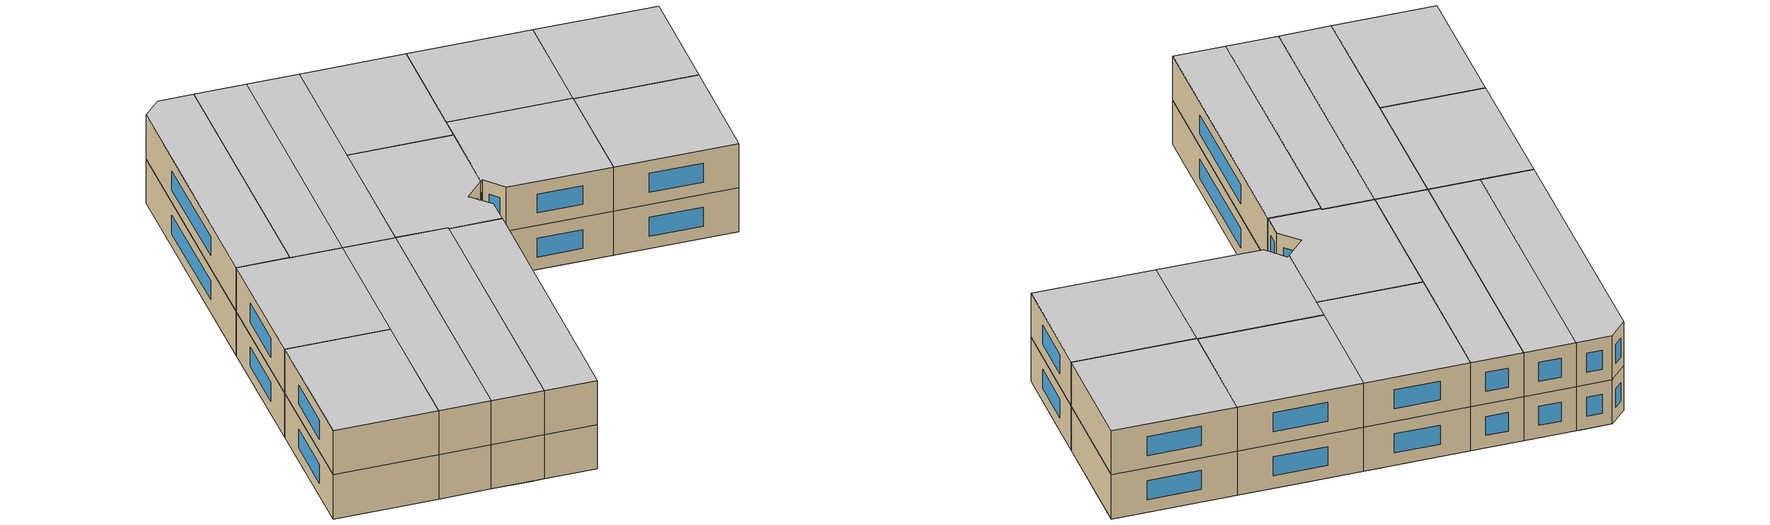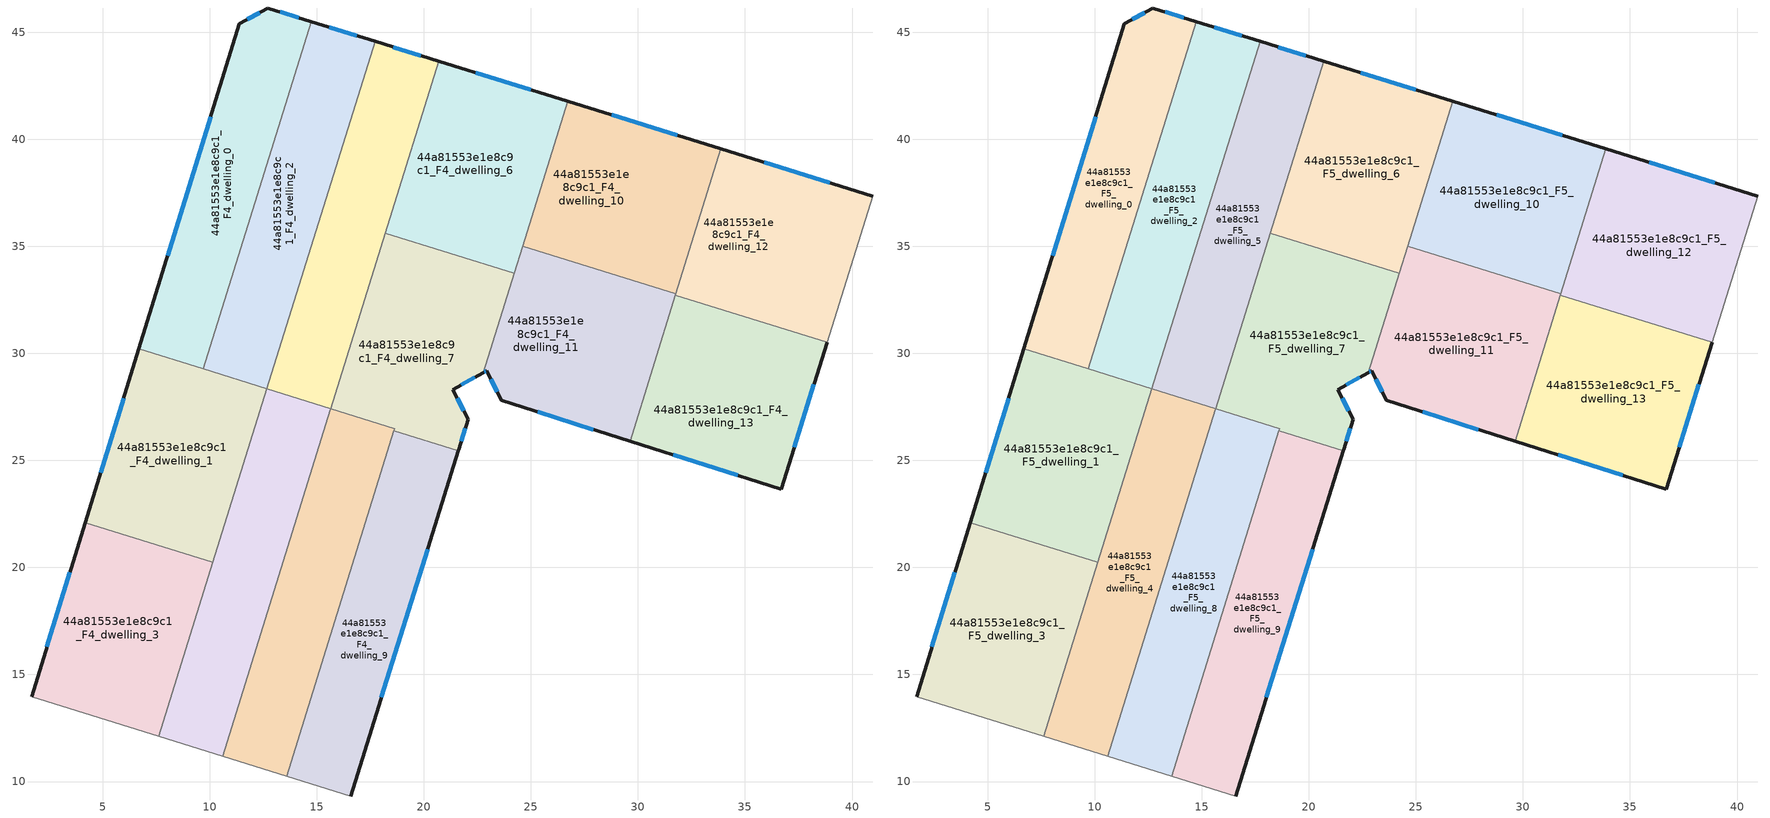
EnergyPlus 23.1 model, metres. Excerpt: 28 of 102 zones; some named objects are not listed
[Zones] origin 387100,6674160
44a81553e1e8c9c1_F4_dwelling_0
 floor to 44a81553e1e8c9c1_F3_dwelling_0 (EU_floor_Construction): 14.54,45.56 9.49,29.34 6.69,30.21 11.38,45.39 12.71,46.13 z12
 floor to 44a81553e1e8c9c1_F3_dwelling_2 (EU_floor_Construction): 14.74,45.5 9.69,29.28 9.49,29.34 14.54,45.56 z12
 wall outside (EU_wall_Construction): 14.74,45.5 12.71,46.13 11.38,45.39 6.69,30.21 z12:15
 wall to 44a81553e1e8c9c1_F4_dwelling_1 (EU_wall_Construction): 6.69,30.21 9.69,29.28 z12:15
 wall to 44a81553e1e8c9c1_F4_dwelling_2 (EU_wall_Construction): 9.69,29.28 14.74,45.5 z12:15
 window (EU_Window_Construction): 10.04,41.06 8.03,34.55 / 12.33,45.92 11.76,45.6 / 14.16,45.68 13.29,45.95 z12.86:14.14
44a81553e1e8c9c1_F4_dwelling_1
 floor to 44a81553e1e8c9c1_F3_dwelling_1 (EU_floor_Construction): 12.27,28.46 9.76,20.37 4.19,22.1 6.69,30.21 9.49,29.34 9.49,29.33 z12
 floor to 44a81553e1e8c9c1_F3_dwelling_5 (EU_floor_Construction): 12.67,28.34 10.15,20.24 9.75,20.37 12.27,28.46 z12
 wall outside (EU_wall_Construction): 6.69,30.21 4.19,22.1 z12:15
 wall to 44a81553e1e8c9c1_F4_dwelling_3 (EU_wall_Construction): 4.19,22.1 10.15,20.24 z12:15
 wall to 44a81553e1e8c9c1_F4_dwelling_5 (EU_wall_Construction): 12.67,28.34 9.69,29.27 z12:15
 wall to 44a81553e1e8c9c1_F4_dwelling_4 (EU_wall_Construction): 10.15,20.24 12.67,28.34 z12:15
 wall to 44a81553e1e8c9c1_F4_dwelling_2 (EU_wall_Construction): 9.69,29.27 9.69,29.28 z12:15
 window (EU_Window_Construction): 5.98,27.9 4.91,24.42 z12.86:14.14
44a81553e1e8c9c1_F4_dwelling_10
 floor to 44a81553e1e8c9c1_F3_dwelling_10 (EU_floor_Construction): 31.04,40.43 28.95,33.72 24.64,35.06 26.73,41.77 z12
 floor to 44a81553e1e8c9c1_F3_dwelling_12 (EU_floor_Construction): 33.88,39.54 31.77,32.78 28.93,33.66 31.04,40.43 z12
 floor to 44a81553e1e8c9c1_F3_dwelling_11 (EU_floor_Construction): 28.95,33.72 28.93,33.66 24.62,35 24.64,35.06 z12
 wall outside (EU_wall_Construction): 33.88,39.54 26.73,41.77 z12:15
 wall to 44a81553e1e8c9c1_F4_dwelling_11 (EU_wall_Construction): 24.62,35 31.77,32.78 z12:15
 wall to 44a81553e1e8c9c1_F4_dwelling_6 (EU_wall_Construction): 26.73,41.77 24.62,35 z12:15
 wall to 44a81553e1e8c9c1_F4_dwelling_12 (EU_wall_Construction): 31.77,32.78 33.88,39.54 z12:15
 window (EU_Window_Construction): 31.83,40.18 28.77,41.13 z12.86:14.14
44a81553e1e8c9c1_F4_dwelling_11
 floor to 44a81553e1e8c9c1_F3_dwelling_11 (EU_floor_Construction): 28.93,33.66 26.8,26.8 23.61,27.81 23.53,27.98 22.94,29.19 22.79,29.1 24.62,35 z12
 floor to 44a81553e1e8c9c1_F3_dwelling_13 (EU_floor_Construction): 31.75,32.72 31.05,30.44 28.21,31.33 28.92,33.6 z12
 floor to 44a81553e1e8c9c1_F3_dwelling_14 (EU_floor_Construction): 31.05,30.44 29.63,25.9 26.8,26.8 28.21,31.33 z12
 floor to 44a81553e1e8c9c1_F3_dwelling_12 (EU_floor_Construction): 31.77,32.78 31.75,32.72 28.92,33.6 28.93,33.66 z12
 wall outside (EU_wall_Construction): 22.79,29.1 22.94,29.19 23.61,27.81 29.63,25.9 z12:15
 wall to 44a81553e1e8c9c1_F4_dwelling_7 (EU_wall_Construction): 24.23,33.73 22.79,29.1 z12:15
 wall to 44a81553e1e8c9c1_F4_dwelling_13 (EU_wall_Construction): 29.63,25.9 31.75,32.72 z12:15
 wall to 44a81553e1e8c9c1_F4_dwelling_6 (EU_wall_Construction): 24.62,35 24.23,33.73 z12:15
 wall to 44a81553e1e8c9c1_F4_dwelling_12 (EU_wall_Construction): 31.75,32.72 31.77,32.78 z12:15
 window (EU_Window_Construction): 23.13,28.8 23.42,28.2 / 22.83,29.13 22.9,29.17 / 25.33,27.26 27.91,26.44 z12.86:14.14
44a81553e1e8c9c1_F4_dwelling_12
 floor to 44a81553e1e8c9c1_F3_dwelling_12 (EU_floor_Construction): 37.66,38.37 35.53,31.54 31.75,32.72 33.88,39.54 z12
 floor to 44a81553e1e8c9c1_F3_dwelling_13 (EU_floor_Construction): 40.97,37.34 38.84,30.52 33.32,32.23 35.53,31.54 37.66,38.37 z12
 wall outside (EU_wall_Construction): 40.97,37.34 33.88,39.54 z12:15
 wall adiabatic (EU_wall_Construction): 38.84,30.51 40.97,37.34 z12:15
 wall to 44a81553e1e8c9c1_F4_dwelling_13 (EU_wall_Construction): 31.75,32.72 38.84,30.51 z12:15
 window (EU_Window_Construction): 38.95,37.97 35.9,38.91 z12.86:14.14
44a81553e1e8c9c1_F4_dwelling_13
 floor to 44a81553e1e8c9c1_F3_dwelling_13 (EU_floor_Construction): 38.84,30.52 38.12,28.24 31.05,30.44 31.75,32.72 z12
 floor to 44a81553e1e8c9c1_F3_dwelling_14 (EU_floor_Construction): 38.12,28.24 36.68,23.66 29.63,25.9 31.05,30.44 z12
 wall outside (EU_wall_Construction): 29.63,25.9 36.68,23.66 38.84,30.51 z12:15
 window (EU_Window_Construction): 37.3,25.62 38.22,28.56 / 31.65,25.26 34.67,24.3 z12.86:14.14
44a81553e1e8c9c1_F4_dwelling_2
 floor to 44a81553e1e8c9c1_F3_dwelling_2 (EU_floor_Construction): 17.32,44.69 12.27,28.47 9.69,29.27 14.74,45.5 z12
 floor to 44a81553e1e8c9c1_F3_dwelling_4 (EU_floor_Construction): 17.72,44.57 12.67,28.34 12.27,28.47 17.32,44.69 z12
 wall outside (EU_wall_Construction): 17.72,44.57 14.74,45.5 z12:15
 wall to 44a81553e1e8c9c1_F4_dwelling_5 (EU_wall_Construction): 9.69,29.27 12.67,28.34 17.72,44.57 z12:15
 window (EU_Window_Construction): 16.87,44.84 15.59,45.23 z12.86:14.14
44a81553e1e8c9c1_F4_dwelling_3
 floor to 44a81553e1e8c9c1_F3_dwelling_3 (EU_floor_Construction): 9.75,20.37 7.23,12.24 1.68,13.96 4.19,22.1 z12
 floor to 44a81553e1e8c9c1_F3_dwelling_5 (EU_floor_Construction): 10.15,20.24 7.62,12.11 7.23,12.24 9.75,20.37 z12
 wall outside (EU_wall_Construction): 4.19,22.1 1.68,13.96 z12:15
 wall adiabatic (EU_wall_Construction): 1.68,13.96 7.62,12.11 z12:15
 wall to 44a81553e1e8c9c1_F4_dwelling_4 (EU_wall_Construction): 7.62,12.11 10.15,20.24 z12:15
 window (EU_Window_Construction): 3.47,19.77 2.4,16.29 z12.86:14.14
44a81553e1e8c9c1_F4_dwelling_4
 floor to 44a81553e1e8c9c1_F3_dwelling_5 (EU_floor_Construction): 15.06,27.6 10.01,11.37 7.62,12.11 12.67,28.34 z12
 floor to 44a81553e1e8c9c1_F3_dwelling_7 (EU_floor_Construction): 15.65,27.42 15.64,27.36 10.61,11.19 10.01,11.37 15.06,27.6 z12
 wall adiabatic (EU_wall_Construction): 7.62,12.11 10.6,11.18 z12:15
 wall to 44a81553e1e8c9c1_F4_dwelling_8 (EU_wall_Construction): 10.6,11.18 15.64,27.36 15.65,27.41 z12:15
 wall to 44a81553e1e8c9c1_F4_dwelling_5 (EU_wall_Construction): 15.65,27.42 12.67,28.34 z12:15
44a81553e1e8c9c1_F4_dwelling_5
 floor to 44a81553e1e8c9c1_F3_dwelling_4 (EU_floor_Construction): 20.11,43.83 15.06,27.6 12.27,28.47 12.67,28.34 17.72,44.57 z12
 floor to 44a81553e1e8c9c1_F3_dwelling_6 (EU_floor_Construction): 20.7,43.64 17.92,34.7 17.33,34.89 20.11,43.83 z12
 floor to 44a81553e1e8c9c1_F3_dwelling_8 (EU_floor_Construction): 17.92,34.7 15.65,27.41 15.06,27.6 17.33,34.89 z12
 wall outside (EU_wall_Construction): 20.7,43.64 17.72,44.57 z12:15
 wall to 44a81553e1e8c9c1_F4_dwelling_7 (EU_wall_Construction): 15.65,27.42 18.2,35.61 z12:15
 wall to 44a81553e1e8c9c1_F4_dwelling_6 (EU_wall_Construction): 18.2,35.61 20.7,43.64 z12:15
 window (EU_Window_Construction): 19.85,43.91 18.57,44.31 z12.86:14.14
44a81553e1e8c9c1_F4_dwelling_6
 floor to 44a81553e1e8c9c1_F3_dwelling_10 (EU_floor_Construction): 26.73,41.77 24.64,35.06 23.59,35.39 25.67,42.1 z12
 floor to 44a81553e1e8c9c1_F3_dwelling_11 (EU_floor_Construction): 24.64,35.06 24.23,33.73 23.17,34.06 23.59,35.39 z12
 floor adiabatic (EU_floor_Construction): 25.67,42.1 23.17,34.06 18.2,35.61 20.7,43.64 26.73,41.77 z12
 wall outside (EU_wall_Construction): 26.73,41.77 20.7,43.64 z12:15
 wall to 44a81553e1e8c9c1_F4_dwelling_7 (EU_wall_Construction): 18.2,35.61 24.23,33.73 z12:15
 window (EU_Window_Construction): 25,42.3 22.42,43.11 z12.86:14.14
44a81553e1e8c9c1_F4_dwelling_7
 floor to 44a81553e1e8c9c1_F3_dwelling_8 (EU_floor_Construction): 22.89,33.16 21.39,28.33 21.34,28.3 21.37,28.25 22.07,26.91 21.61,25.45 18.6,26.38 18.62,26.43 18.61,26.44 18.64,26.49 15.65,27.41 17.92,34.7 z12
 floor to 44a81553e1e8c9c1_F3_dwelling_6 (EU_floor_Construction): 23.17,34.06 22.89,33.16 17.92,34.7 18.2,35.61 z12
 floor adiabatic (EU_floor_Construction): 24.23,33.73 22.79,29.1 21.39,28.33 23.17,34.06 z12
 wall outside (EU_wall_Construction): 21.61,25.45 21.62,25.5 22.07,26.91 21.34,28.3 22.79,29.1 z12:15
 wall to 44a81553e1e8c9c1_F4_dwelling_9 (EU_wall_Construction): 18.6,26.38 21.61,25.45 z12:15
 wall to 44a81553e1e8c9c1_F4_dwelling_8 (EU_wall_Construction): 15.65,27.41 18.63,26.49 / 18.62,26.43 18.6,26.38 / 18.63,26.48 18.61,26.44 z12:15
 window (EU_Window_Construction): 21.76,28.53 22.37,28.87 / 21.86,27.31 21.55,27.9 / 21.75,25.9 21.94,26.51 z12.86:14.14
44a81553e1e8c9c1_F4_dwelling_8
 floor to 44a81553e1e8c9c1_F3_dwelling_7 (EU_floor_Construction): 17.84,26.73 12.79,10.51 10.61,11.19 15.64,27.36 15.65,27.41 z12
 floor to 44a81553e1e8c9c1_F3_dwelling_9 (EU_floor_Construction): 17.85,23.97 13.59,10.26 12.79,10.51 17.06,24.22 z12
 floor to 44a81553e1e8c9c1_F3_dwelling_8 (EU_floor_Construction): 18.63,26.49 18.61,26.44 18.6,26.38 17.85,23.97 17.06,24.22 17.84,26.73 z12
 wall adiabatic (EU_wall_Construction): 10.6,11.18 13.59,10.26 z12:15
 wall to 44a81553e1e8c9c1_F4_dwelling_9 (EU_wall_Construction): 13.59,10.26 18.6,26.38 z12:15
44a81553e1e8c9c1_F4_dwelling_9
 floor to 44a81553e1e8c9c1_F3_dwelling_9 (EU_floor_Construction): 20.86,23.04 16.59,9.33 13.59,10.26 17.85,23.97 z12
 floor to 44a81553e1e8c9c1_F3_dwelling_8 (EU_floor_Construction): 21.61,25.45 20.86,23.04 17.85,23.97 18.6,26.38 z12
 wall outside (EU_wall_Construction): 16.59,9.33 21.61,25.45 z12:15
 wall adiabatic (EU_wall_Construction): 13.59,10.26 16.59,9.33 z12:15
 window (EU_Window_Construction): 18.02,13.93 20.17,20.84 z12.86:14.14
44a81553e1e8c9c1_F5_dwelling_0
 floor to 44a81553e1e8c9c1_F4_dwelling_0 (EU_floor_Construction): 14.74,45.5 9.69,29.28 6.69,30.21 11.38,45.39 12.71,46.13 z15
 wall outside (EU_wall_Construction): 14.74,45.5 12.71,46.13 11.38,45.39 6.69,30.21 z15:18
 wall to 44a81553e1e8c9c1_F5_dwelling_1 (EU_wall_Construction): 6.69,30.21 9.69,29.28 z15:18
 wall to 44a81553e1e8c9c1_F5_dwelling_2 (EU_wall_Construction): 9.69,29.28 14.74,45.5 z15:18
 window (EU_Window_Construction): 10.04,41.06 8.03,34.55 / 12.33,45.92 11.76,45.6 / 14.16,45.68 13.29,45.95 z15.86:17.14
 ceiling to 44a81553e1e8c9c1_F6_dwelling_0 (EU_floor_Construction): 9.69,29.28 14.74,45.5 12.71,46.13 11.38,45.39 6.69,30.21 z18
44a81553e1e8c9c1_F5_dwelling_1
 floor to 44a81553e1e8c9c1_F4_dwelling_1 (EU_floor_Construction): 12.67,28.34 10.15,20.24 4.19,22.1 6.69,30.21 9.69,29.28 9.69,29.27 z15
 wall outside (EU_wall_Construction): 6.69,30.21 4.19,22.1 z15:18
 wall to 44a81553e1e8c9c1_F5_dwelling_3 (EU_wall_Construction): 4.19,22.1 10.15,20.24 z15:18
 wall to 44a81553e1e8c9c1_F5_dwelling_5 (EU_wall_Construction): 12.67,28.34 9.69,29.27 z15:18
 wall to 44a81553e1e8c9c1_F5_dwelling_4 (EU_wall_Construction): 10.15,20.24 12.67,28.34 z15:18
 wall to 44a81553e1e8c9c1_F5_dwelling_2 (EU_wall_Construction): 9.69,29.27 9.69,29.28 z15:18
 window (EU_Window_Construction): 5.98,27.9 4.91,24.42 z15.86:17.14
 ceiling to 44a81553e1e8c9c1_F6_dwelling_1 (EU_floor_Construction): 10.15,20.24 12.67,28.34 9.69,29.27 9.69,29.28 6.69,30.21 4.19,22.1 z18
44a81553e1e8c9c1_F5_dwelling_10
 floor to 44a81553e1e8c9c1_F4_dwelling_10 (EU_floor_Construction): 33.88,39.54 31.77,32.78 24.62,35 26.73,41.77 z15
 wall outside (EU_wall_Construction): 33.88,39.54 26.73,41.77 z15:18
 wall to 44a81553e1e8c9c1_F5_dwelling_11 (EU_wall_Construction): 24.62,35 31.77,32.78 z15:18
 wall to 44a81553e1e8c9c1_F5_dwelling_6 (EU_wall_Construction): 26.73,41.77 24.62,35 z15:18
 wall to 44a81553e1e8c9c1_F5_dwelling_12 (EU_wall_Construction): 31.77,32.78 33.88,39.54 z15:18
 window (EU_Window_Construction): 31.83,40.18 28.77,41.13 z15.86:17.14
 ceiling to 44a81553e1e8c9c1_F6_dwelling_10 (EU_floor_Construction): 31.77,32.78 33.88,39.54 26.73,41.77 24.62,35 z18
44a81553e1e8c9c1_F5_dwelling_11
 floor to 44a81553e1e8c9c1_F4_dwelling_11 (EU_floor_Construction): 31.77,32.78 29.63,25.9 23.61,27.81 22.94,29.19 22.79,29.1 24.62,35 z15
 wall outside (EU_wall_Construction): 22.79,29.1 22.94,29.19 23.61,27.81 29.63,25.9 z15:18
 wall to 44a81553e1e8c9c1_F5_dwelling_7 (EU_wall_Construction): 24.23,33.73 22.79,29.1 z15:18
 wall to 44a81553e1e8c9c1_F5_dwelling_13 (EU_wall_Construction): 29.63,25.9 31.75,32.72 z15:18
 wall to 44a81553e1e8c9c1_F5_dwelling_6 (EU_wall_Construction): 24.62,35 24.23,33.73 z15:18
 wall to 44a81553e1e8c9c1_F5_dwelling_12 (EU_wall_Construction): 31.75,32.72 31.77,32.78 z15:18
 window (EU_Window_Construction): 23.13,28.8 23.42,28.2 / 22.83,29.13 22.9,29.17 / 25.33,27.26 27.91,26.44 z15.86:17.14
 ceiling to 44a81553e1e8c9c1_F6_dwelling_11 (EU_floor_Construction): 29.63,25.9 31.77,32.78 24.62,35 22.79,29.1 22.94,29.19 23.61,27.81 z18
44a81553e1e8c9c1_F5_dwelling_12
 floor to 44a81553e1e8c9c1_F4_dwelling_12 (EU_floor_Construction): 40.97,37.34 38.84,30.51 31.75,32.72 33.88,39.54 z15
 wall outside (EU_wall_Construction): 40.97,37.34 33.88,39.54 z15:18
 wall adiabatic (EU_wall_Construction): 38.84,30.51 40.97,37.34 z15:18
 wall to 44a81553e1e8c9c1_F5_dwelling_13 (EU_wall_Construction): 31.75,32.72 38.84,30.51 z15:18
 window (EU_Window_Construction): 38.95,37.97 35.9,38.91 z15.86:17.14
 ceiling to 44a81553e1e8c9c1_F6_dwelling_12 (EU_floor_Construction): 38.84,30.51 40.97,37.34 33.88,39.54 31.75,32.72 z18
44a81553e1e8c9c1_F5_dwelling_13
 floor to 44a81553e1e8c9c1_F4_dwelling_13 (EU_floor_Construction): 38.84,30.51 36.68,23.66 29.63,25.9 31.75,32.72 z15
 wall outside (EU_wall_Construction): 29.63,25.9 36.68,23.66 38.84,30.51 z15:18
 window (EU_Window_Construction): 37.3,25.62 38.22,28.56 / 31.65,25.26 34.67,24.3 z15.86:17.14
 ceiling to 44a81553e1e8c9c1_F6_dwelling_13 (EU_floor_Construction): 36.68,23.66 38.84,30.51 31.75,32.72 29.63,25.9 z18
44a81553e1e8c9c1_F5_dwelling_2
 floor to 44a81553e1e8c9c1_F4_dwelling_2 (EU_floor_Construction): 17.72,44.57 12.67,28.34 9.69,29.27 14.74,45.5 z15
 wall outside (EU_wall_Construction): 17.72,44.57 14.74,45.5 z15:18
 wall to 44a81553e1e8c9c1_F5_dwelling_5 (EU_wall_Construction): 9.69,29.27 12.67,28.34 17.72,44.57 z15:18
 window (EU_Window_Construction): 16.87,44.84 15.59,45.23 z15.86:17.14
 ceiling to 44a81553e1e8c9c1_F6_dwelling_2 (EU_floor_Construction): 12.67,28.34 17.72,44.57 14.74,45.5 9.69,29.27 z18
44a81553e1e8c9c1_F5_dwelling_3
 floor to 44a81553e1e8c9c1_F4_dwelling_3 (EU_floor_Construction): 10.15,20.24 7.62,12.11 1.68,13.96 4.19,22.1 z15
 wall outside (EU_wall_Construction): 4.19,22.1 1.68,13.96 z15:18
 wall adiabatic (EU_wall_Construction): 1.68,13.96 7.62,12.11 z15:18
 wall to 44a81553e1e8c9c1_F5_dwelling_4 (EU_wall_Construction): 7.62,12.11 10.15,20.24 z15:18
 window (EU_Window_Construction): 3.47,19.77 2.4,16.29 z15.86:17.14
 ceiling to 44a81553e1e8c9c1_F6_dwelling_3 (EU_floor_Construction): 7.62,12.11 10.15,20.24 4.19,22.1 1.68,13.96 z18
44a81553e1e8c9c1_F5_dwelling_4
 floor to 44a81553e1e8c9c1_F4_dwelling_4 (EU_floor_Construction): 15.65,27.41 15.64,27.36 10.6,11.18 7.62,12.11 12.67,28.34 z15
 wall adiabatic (EU_wall_Construction): 7.62,12.11 10.6,11.18 z15:18
 wall to 44a81553e1e8c9c1_F5_dwelling_8 (EU_wall_Construction): 10.6,11.18 15.64,27.36 15.65,27.41 z15:18
 wall to 44a81553e1e8c9c1_F5_dwelling_5 (EU_wall_Construction): 15.65,27.42 12.67,28.34 z15:18
 ceiling to 44a81553e1e8c9c1_F6_dwelling_4 (EU_floor_Construction): 10.6,11.18 15.64,27.36 15.65,27.41 12.67,28.34 7.62,12.11 z18
44a81553e1e8c9c1_F5_dwelling_5
 floor to 44a81553e1e8c9c1_F4_dwelling_5 (EU_floor_Construction): 20.7,43.64 15.65,27.41 9.69,29.27 12.67,28.34 17.72,44.57 z15
 wall outside (EU_wall_Construction): 20.7,43.64 17.72,44.57 z15:18
 wall to 44a81553e1e8c9c1_F5_dwelling_7 (EU_wall_Construction): 15.65,27.42 18.2,35.61 z15:18
 wall to 44a81553e1e8c9c1_F5_dwelling_6 (EU_wall_Construction): 18.2,35.61 20.7,43.64 z15:18
 window (EU_Window_Construction): 19.85,43.91 18.57,44.31 z15.86:17.14
 ceiling to 44a81553e1e8c9c1_F6_dwelling_5 (EU_floor_Construction): 15.65,27.41 20.7,43.64 17.72,44.57 12.67,28.34 9.69,29.27 z18
44a81553e1e8c9c1_F5_dwelling_6
 floor to 44a81553e1e8c9c1_F4_dwelling_6 (EU_floor_Construction): 26.73,41.77 24.23,33.73 18.2,35.61 20.7,43.64 z15
 wall outside (EU_wall_Construction): 26.73,41.77 20.7,43.64 z15:18
 wall to 44a81553e1e8c9c1_F5_dwelling_7 (EU_wall_Construction): 18.2,35.61 24.23,33.73 z15:18
 window (EU_Window_Construction): 25,42.3 22.42,43.11 z15.86:17.14
 ceiling to 44a81553e1e8c9c1_F6_dwelling_6 (EU_floor_Construction): 24.23,33.73 26.73,41.77 20.7,43.64 18.2,35.61 z18
44a81553e1e8c9c1_F5_dwelling_7
 floor to 44a81553e1e8c9c1_F4_dwelling_7 (EU_floor_Construction): 24.23,33.73 22.79,29.1 21.34,28.3 22.07,26.91 21.62,25.5 21.61,25.45 18.6,26.38 18.62,26.43 18.61,26.44 18.64,26.49 15.66,27.42 18.2,35.61 z15
 wall outside (EU_wall_Construction): 21.61,25.45 21.62,25.5 22.07,26.91 21.34,28.3 22.79,29.1 z15:18
 wall to 44a81553e1e8c9c1_F5_dwelling_9 (EU_wall_Construction): 18.6,26.38 21.61,25.45 z15:18
 wall to 44a81553e1e8c9c1_F5_dwelling_8 (EU_wall_Construction): 15.65,27.41 18.63,26.49 / 18.62,26.43 18.6,26.38 / 18.63,26.48 18.61,26.44 z15:18
 window (EU_Window_Construction): 21.76,28.53 22.37,28.87 / 21.86,27.31 21.55,27.9 / 21.75,25.9 21.94,26.51 z15.86:17.14
 ceiling to 44a81553e1e8c9c1_F6_dwelling_7 (EU_floor_Construction): 21.62,25.5 22.07,26.91 21.34,28.3 22.79,29.1 24.23,33.73 18.2,35.61 15.66,27.42 18.64,26.49 18.61,26.44 18.62,26.43 18.6,26.38 21.61,25.45 z18
44a81553e1e8c9c1_F5_dwelling_8
 floor to 44a81553e1e8c9c1_F4_dwelling_8 (EU_floor_Construction): 18.63,26.49 18.62,26.43 18.6,26.38 13.59,10.26 10.6,11.18 15.64,27.36 15.65,27.41 z15
 wall adiabatic (EU_wall_Construction): 10.6,11.18 13.59,10.26 z15:18
 wall to 44a81553e1e8c9c1_F5_dwelling_9 (EU_wall_Construction): 13.59,10.26 18.6,26.38 z15:18
 ceiling to 44a81553e1e8c9c1_F6_dwelling_8 (EU_floor_Construction): 13.59,10.26 18.6,26.38 18.62,26.43 18.63,26.49 15.65,27.41 15.64,27.36 10.6,11.18 z18
44a81553e1e8c9c1_F5_dwelling_9
 floor to 44a81553e1e8c9c1_F4_dwelling_9 (EU_floor_Construction): 21.61,25.45 16.59,9.33 13.59,10.26 18.6,26.38 z15
 wall outside (EU_wall_Construction): 16.59,9.33 21.61,25.45 z15:18
 wall adiabatic (EU_wall_Construction): 13.59,10.26 16.59,9.33 z15:18
 window (EU_Window_Construction): 18.02,13.93 20.17,20.84 z15.86:17.14
 ceiling to 44a81553e1e8c9c1_F6_dwelling_9 (EU_floor_Construction): 16.59,9.33 21.61,25.45 18.6,26.38 13.59,10.26 z18
[Building]
EU S2 Campaign: North Axis=0; Terrain=City; Solar Distribution=FullExterior
[Site:Location]
Helsinki-Vantaa.AP: Latitude=60.317; Longitude=24.963; Time Zone=2; Elevation=54.6
[SizingPeriod:WeatherFileDays]
AnnualSizingPeriod: Begin Month=1; Begin Day of Month=1; End Month=12; End Day of Month=31; Day of Week for Start Day=Monday; Use Weather File Daylight Saving Period=No; Use Weather File Rain and Snow Indicators=No
[MATERIAL]
EU_InternalMass_Material: Roughness=MediumRough; Thickness=0.1; Conductivity=1; Density=1800; Specific Heat=900; Thermal Absorptance=0.9; Solar Absorptance=0.7; Visible Absorptance=0.7
[MATERIAL:NOMASS] Roughness=MediumRough; Thermal Absorptance=0.9; Solar Absorptance=0.7; Visible Absorptance=0.7
Name | Thermal Resistance
EU_wall_NoMass | 1.10183
EU_floor_NoMass | 1.70606
[WINDOWMATERIAL:SIMPLEGLAZINGSYSTEM]
EU_Window_SimpleGlazing: UFactor=3.11035; Solar Heat Gain Coefficient=0.8; Visible Transmittance=0.8
[CONSTRUCTION]
EU_wall_Construction: EU_wall_NoMass
EU_floor_Construction: EU_floor_NoMass
EU_Window_Construction: EU_Window_SimpleGlazing
EU_InternalMass_Construction: EU_InternalMass_Material
[ZONE] Type=1; Multiplier=1; Ceiling Height=autocalculate; Floor Area=autocalculate; Part of Total Floor Area=Yes
Name | Volume
44a81553e1e8c9c1_F4_dwelling_0; 44a81553e1e8c9c1_F5_dwelling_0 | 159.24
44a81553e1e8c9c1_F4_dwelling_1; 44a81553e1e8c9c1_F5_dwelling_1 | 159.253
44a81553e1e8c9c1_F4_dwelling_10; 44a81553e1e8c9c1_F5_dwelling_10 | 159.259
44a81553e1e8c9c1_F4_dwelling_11; 44a81553e1e8c9c1_F5_dwelling_11 | 159.247
44a81553e1e8c9c1_F4_dwelling_12; 44a81553e1e8c9c1_F5_dwelling_12 | 159.242
44a81553e1e8c9c1_F4_dwelling_13; 44a81553e1e8c9c1_F5_dwelling_13 | 159.267
44a81553e1e8c9c1_F4_dwelling_2; 44a81553e1e8c9c1_F5_dwelling_2 | 159.234
44a81553e1e8c9c1_F4_dwelling_3; 44a81553e1e8c9c1_F5_dwelling_3; 44a81553e1e8c9c1_F5_dwelling_8 | 159.249
44a81553e1e8c9c1_F4_dwelling_4 | 159.205
44a81553e1e8c9c1_F5_dwelling_4 | 159.209
44a81553e1e8c9c1_F4_dwelling_5; 44a81553e1e8c9c1_F5_dwelling_5 | 159.219
44a81553e1e8c9c1_F4_dwelling_6; 44a81553e1e8c9c1_F5_dwelling_6 | 159.264
44a81553e1e8c9c1_F4_dwelling_7 | 159.272
44a81553e1e8c9c1_F5_dwelling_7 | 159.241
44a81553e1e8c9c1_F4_dwelling_8 | 159.248
44a81553e1e8c9c1_F4_dwelling_9; 44a81553e1e8c9c1_F5_dwelling_9 | 159.251
[INTERNALMASS] Construction=EU_InternalMass_Construction
Name | Zone or ZoneList | Surface Area
44a81553e1e8c9c1_F4_dwelling_0_EU_InternalMass | 44a81553e1e8c9c1_F4_dwelling_0 | 53.0799
44a81553e1e8c9c1_F4_dwelling_1_EU_InternalMass | 44a81553e1e8c9c1_F4_dwelling_1 | 53.0844
44a81553e1e8c9c1_F4_dwelling_2_EU_InternalMass | 44a81553e1e8c9c1_F4_dwelling_2 | 53.0779
44a81553e1e8c9c1_F4_dwelling_3_EU_InternalMass | 44a81553e1e8c9c1_F4_dwelling_3 | 53.082
44a81553e1e8c9c1_F4_dwelling_4_EU_InternalMass | 44a81553e1e8c9c1_F4_dwelling_4 | 53.0702
44a81553e1e8c9c1_F4_dwelling_5_EU_InternalMass | 44a81553e1e8c9c1_F4_dwelling_5 | 53.0794
44a81553e1e8c9c1_F4_dwelling_6_EU_InternalMass | 44a81553e1e8c9c1_F4_dwelling_6 | 53.0863
44a81553e1e8c9c1_F4_dwelling_7_EU_InternalMass | 44a81553e1e8c9c1_F4_dwelling_7 | 53.0892
44a81553e1e8c9c1_F4_dwelling_8_EU_InternalMass | 44a81553e1e8c9c1_F4_dwelling_8 | 53.087
44a81553e1e8c9c1_F4_dwelling_9_EU_InternalMass | 44a81553e1e8c9c1_F4_dwelling_9 | 53.0838
44a81553e1e8c9c1_F4_dwelling_10_EU_InternalMass | 44a81553e1e8c9c1_F4_dwelling_10 | 53.0854
44a81553e1e8c9c1_F4_dwelling_11_EU_InternalMass | 44a81553e1e8c9c1_F4_dwelling_11 | 53.0822
44a81553e1e8c9c1_F4_dwelling_12_EU_InternalMass | 44a81553e1e8c9c1_F4_dwelling_12 | 53.081
44a81553e1e8c9c1_F4_dwelling_13_EU_InternalMass | 44a81553e1e8c9c1_F4_dwelling_13 | 53.0891
44a81553e1e8c9c1_F5_dwelling_0_EU_InternalMass | 44a81553e1e8c9c1_F5_dwelling_0 | 53.0799
44a81553e1e8c9c1_F5_dwelling_1_EU_InternalMass | 44a81553e1e8c9c1_F5_dwelling_1 | 53.0844
44a81553e1e8c9c1_F5_dwelling_2_EU_InternalMass | 44a81553e1e8c9c1_F5_dwelling_2 | 53.0779
44a81553e1e8c9c1_F5_dwelling_3_EU_InternalMass | 44a81553e1e8c9c1_F5_dwelling_3 | 53.082
44a81553e1e8c9c1_F5_dwelling_4_EU_InternalMass | 44a81553e1e8c9c1_F5_dwelling_4 | 53.0702
44a81553e1e8c9c1_F5_dwelling_5_EU_InternalMass | 44a81553e1e8c9c1_F5_dwelling_5 | 53.0794
44a81553e1e8c9c1_F5_dwelling_6_EU_InternalMass | 44a81553e1e8c9c1_F5_dwelling_6 | 53.0863
44a81553e1e8c9c1_F5_dwelling_7_EU_InternalMass | 44a81553e1e8c9c1_F5_dwelling_7 | 53.0892
44a81553e1e8c9c1_F5_dwelling_8_EU_InternalMass | 44a81553e1e8c9c1_F5_dwelling_8 | 53.087
44a81553e1e8c9c1_F5_dwelling_9_EU_InternalMass | 44a81553e1e8c9c1_F5_dwelling_9 | 53.0838
44a81553e1e8c9c1_F5_dwelling_10_EU_InternalMass | 44a81553e1e8c9c1_F5_dwelling_10 | 53.0854
44a81553e1e8c9c1_F5_dwelling_11_EU_InternalMass | 44a81553e1e8c9c1_F5_dwelling_11 | 53.0822
44a81553e1e8c9c1_F5_dwelling_12_EU_InternalMass | 44a81553e1e8c9c1_F5_dwelling_12 | 53.081
44a81553e1e8c9c1_F5_dwelling_13_EU_InternalMass | 44a81553e1e8c9c1_F5_dwelling_13 | 53.0891
[OTHEREQUIPMENT] Fuel Type=Electricity; Design Level Calculation Method=Watts/Area; Power per Zone Floor Area=1; Fraction Latent=0; Fraction Radiant=0; Fraction Lost=0; Carbon Dioxide Generation Rate=0; EndUse Subcategory=EU_Step8_InternalGains
Name | Zone or ZoneList or Space or SpaceList | Schedule
EU_Step8_InternalGain_44a81553e1e8c9c1_F4_dwelling_0_f000 | 44a81553e1e8c9c1_F4_dwelling_0 | EU_Step8_GainSchedule_44a81553e1e8c9c1_F4_dwelling_0_f000
EU_Step8_InternalGain_44a81553e1e8c9c1_F4_dwelling_1_f000 | 44a81553e1e8c9c1_F4_dwelling_1 | EU_Step8_GainSchedule_44a81553e1e8c9c1_F4_dwelling_1_f000
EU_Step8_InternalGain_44a81553e1e8c9c1_F4_dwelling_2_f000 | 44a81553e1e8c9c1_F4_dwelling_2 | EU_Step8_GainSchedule_44a81553e1e8c9c1_F4_dwelling_2_f000
EU_Step8_InternalGain_44a81553e1e8c9c1_F4_dwelling_3_f000 | 44a81553e1e8c9c1_F4_dwelling_3 | EU_Step8_GainSchedule_44a81553e1e8c9c1_F4_dwelling_3_f000
EU_Step8_InternalGain_44a81553e1e8c9c1_F4_dwelling_4_f000 | 44a81553e1e8c9c1_F4_dwelling_4 | EU_Step8_GainSchedule_44a81553e1e8c9c1_F4_dwelling_4_f000
EU_Step8_InternalGain_44a81553e1e8c9c1_F4_dwelling_5_f000 | 44a81553e1e8c9c1_F4_dwelling_5 | EU_Step8_GainSchedule_44a81553e1e8c9c1_F4_dwelling_5_f000
EU_Step8_InternalGain_44a81553e1e8c9c1_F4_dwelling_6_f000 | 44a81553e1e8c9c1_F4_dwelling_6 | EU_Step8_GainSchedule_44a81553e1e8c9c1_F4_dwelling_6_f000
EU_Step8_InternalGain_44a81553e1e8c9c1_F4_dwelling_7_f000 | 44a81553e1e8c9c1_F4_dwelling_7 | EU_Step8_GainSchedule_44a81553e1e8c9c1_F4_dwelling_7_f000
EU_Step8_InternalGain_44a81553e1e8c9c1_F4_dwelling_8_f000 | 44a81553e1e8c9c1_F4_dwelling_8 | EU_Step8_GainSchedule_44a81553e1e8c9c1_F4_dwelling_8_f000
EU_Step8_InternalGain_44a81553e1e8c9c1_F4_dwelling_9_f000 | 44a81553e1e8c9c1_F4_dwelling_9 | EU_Step8_GainSchedule_44a81553e1e8c9c1_F4_dwelling_9_f000
EU_Step8_InternalGain_44a81553e1e8c9c1_F4_dwelling_10_f000 | 44a81553e1e8c9c1_F4_dwelling_10 | EU_Step8_GainSchedule_44a81553e1e8c9c1_F4_dwelling_10_f000
EU_Step8_InternalGain_44a81553e1e8c9c1_F4_dwelling_11_f000 | 44a81553e1e8c9c1_F4_dwelling_11 | EU_Step8_GainSchedule_44a81553e1e8c9c1_F4_dwelling_11_f000
EU_Step8_InternalGain_44a81553e1e8c9c1_F4_dwelling_12_f000 | 44a81553e1e8c9c1_F4_dwelling_12 | EU_Step8_GainSchedule_44a81553e1e8c9c1_F4_dwelling_12_f000
EU_Step8_InternalGain_44a81553e1e8c9c1_F4_dwelling_13_f000 | 44a81553e1e8c9c1_F4_dwelling_13 | EU_Step8_GainSchedule_44a81553e1e8c9c1_F4_dwelling_13_f000
EU_Step8_InternalGain_44a81553e1e8c9c1_F5_dwelling_0_f000 | 44a81553e1e8c9c1_F5_dwelling_0 | EU_Step8_GainSchedule_44a81553e1e8c9c1_F5_dwelling_0_f000
EU_Step8_InternalGain_44a81553e1e8c9c1_F5_dwelling_1_f000 | 44a81553e1e8c9c1_F5_dwelling_1 | EU_Step8_GainSchedule_44a81553e1e8c9c1_F5_dwelling_1_f000
EU_Step8_InternalGain_44a81553e1e8c9c1_F5_dwelling_2_f000 | 44a81553e1e8c9c1_F5_dwelling_2 | EU_Step8_GainSchedule_44a81553e1e8c9c1_F5_dwelling_2_f000
EU_Step8_InternalGain_44a81553e1e8c9c1_F5_dwelling_3_f000 | 44a81553e1e8c9c1_F5_dwelling_3 | EU_Step8_GainSchedule_44a81553e1e8c9c1_F5_dwelling_3_f000
EU_Step8_InternalGain_44a81553e1e8c9c1_F5_dwelling_4_f000 | 44a81553e1e8c9c1_F5_dwelling_4 | EU_Step8_GainSchedule_44a81553e1e8c9c1_F5_dwelling_4_f000
EU_Step8_InternalGain_44a81553e1e8c9c1_F5_dwelling_5_f000 | 44a81553e1e8c9c1_F5_dwelling_5 | EU_Step8_GainSchedule_44a81553e1e8c9c1_F5_dwelling_5_f000
EU_Step8_InternalGain_44a81553e1e8c9c1_F5_dwelling_6_f000 | 44a81553e1e8c9c1_F5_dwelling_6 | EU_Step8_GainSchedule_44a81553e1e8c9c1_F5_dwelling_6_f000
EU_Step8_InternalGain_44a81553e1e8c9c1_F5_dwelling_7_f000 | 44a81553e1e8c9c1_F5_dwelling_7 | EU_Step8_GainSchedule_44a81553e1e8c9c1_F5_dwelling_7_f000
EU_Step8_InternalGain_44a81553e1e8c9c1_F5_dwelling_8_f000 | 44a81553e1e8c9c1_F5_dwelling_8 | EU_Step8_GainSchedule_44a81553e1e8c9c1_F5_dwelling_8_f000
EU_Step8_InternalGain_44a81553e1e8c9c1_F5_dwelling_9_f000 | 44a81553e1e8c9c1_F5_dwelling_9 | EU_Step8_GainSchedule_44a81553e1e8c9c1_F5_dwelling_9_f000
EU_Step8_InternalGain_44a81553e1e8c9c1_F5_dwelling_10_f000 | 44a81553e1e8c9c1_F5_dwelling_10 | EU_Step8_GainSchedule_44a81553e1e8c9c1_F5_dwelling_10_f000
EU_Step8_InternalGain_44a81553e1e8c9c1_F5_dwelling_11_f000 | 44a81553e1e8c9c1_F5_dwelling_11 | EU_Step8_GainSchedule_44a81553e1e8c9c1_F5_dwelling_11_f000
EU_Step8_InternalGain_44a81553e1e8c9c1_F5_dwelling_12_f000 | 44a81553e1e8c9c1_F5_dwelling_12 | EU_Step8_GainSchedule_44a81553e1e8c9c1_F5_dwelling_12_f000
EU_Step8_InternalGain_44a81553e1e8c9c1_F5_dwelling_13_f000 | 44a81553e1e8c9c1_F5_dwelling_13 | EU_Step8_GainSchedule_44a81553e1e8c9c1_F5_dwelling_13_f000
[ZONEVENTILATION:DESIGNFLOWRATE] Schedule=EU_AlwaysOn; Design Flow Rate Calculation Method=AirChanges/Hour; Air Changes per Hour=0.756316; Ventilation Type=Natural; Fan Pressure Rise=0; Fan Total Efficiency=1; Constant Term Coefficient=1; Temperature Term Coefficient=0; Velocity Term Coefficient=0; Velocity Squared Term Coefficient=0; Minimum Indoor Temperature=-100; Maximum Indoor Temperature=100; Delta Temperature=-100; Minimum Outdoor Temperature=-100; Maximum Outdoor Temperature=100; Maximum Wind Speed=40
Name | Zone or ZoneList or Space or SpaceList
EU_ConstantAir_44a81553e1e8c9c1_F4_dwelling_0 | 44a81553e1e8c9c1_F4_dwelling_0
EU_ConstantAir_44a81553e1e8c9c1_F4_dwelling_1 | 44a81553e1e8c9c1_F4_dwelling_1
EU_ConstantAir_44a81553e1e8c9c1_F4_dwelling_2 | 44a81553e1e8c9c1_F4_dwelling_2
EU_ConstantAir_44a81553e1e8c9c1_F4_dwelling_3 | 44a81553e1e8c9c1_F4_dwelling_3
EU_ConstantAir_44a81553e1e8c9c1_F4_dwelling_4 | 44a81553e1e8c9c1_F4_dwelling_4
EU_ConstantAir_44a81553e1e8c9c1_F4_dwelling_5 | 44a81553e1e8c9c1_F4_dwelling_5
EU_ConstantAir_44a81553e1e8c9c1_F4_dwelling_6 | 44a81553e1e8c9c1_F4_dwelling_6
EU_ConstantAir_44a81553e1e8c9c1_F4_dwelling_7 | 44a81553e1e8c9c1_F4_dwelling_7
EU_ConstantAir_44a81553e1e8c9c1_F4_dwelling_8 | 44a81553e1e8c9c1_F4_dwelling_8
EU_ConstantAir_44a81553e1e8c9c1_F4_dwelling_9 | 44a81553e1e8c9c1_F4_dwelling_9
EU_ConstantAir_44a81553e1e8c9c1_F4_dwelling_10 | 44a81553e1e8c9c1_F4_dwelling_10
EU_ConstantAir_44a81553e1e8c9c1_F4_dwelling_11 | 44a81553e1e8c9c1_F4_dwelling_11
EU_ConstantAir_44a81553e1e8c9c1_F4_dwelling_12 | 44a81553e1e8c9c1_F4_dwelling_12
EU_ConstantAir_44a81553e1e8c9c1_F4_dwelling_13 | 44a81553e1e8c9c1_F4_dwelling_13
EU_ConstantAir_44a81553e1e8c9c1_F5_dwelling_0 | 44a81553e1e8c9c1_F5_dwelling_0
EU_ConstantAir_44a81553e1e8c9c1_F5_dwelling_1 | 44a81553e1e8c9c1_F5_dwelling_1
EU_ConstantAir_44a81553e1e8c9c1_F5_dwelling_2 | 44a81553e1e8c9c1_F5_dwelling_2
EU_ConstantAir_44a81553e1e8c9c1_F5_dwelling_3 | 44a81553e1e8c9c1_F5_dwelling_3
EU_ConstantAir_44a81553e1e8c9c1_F5_dwelling_4 | 44a81553e1e8c9c1_F5_dwelling_4
EU_ConstantAir_44a81553e1e8c9c1_F5_dwelling_5 | 44a81553e1e8c9c1_F5_dwelling_5
EU_ConstantAir_44a81553e1e8c9c1_F5_dwelling_6 | 44a81553e1e8c9c1_F5_dwelling_6
EU_ConstantAir_44a81553e1e8c9c1_F5_dwelling_7 | 44a81553e1e8c9c1_F5_dwelling_7
EU_ConstantAir_44a81553e1e8c9c1_F5_dwelling_8 | 44a81553e1e8c9c1_F5_dwelling_8
EU_ConstantAir_44a81553e1e8c9c1_F5_dwelling_9 | 44a81553e1e8c9c1_F5_dwelling_9
EU_ConstantAir_44a81553e1e8c9c1_F5_dwelling_10 | 44a81553e1e8c9c1_F5_dwelling_10
EU_ConstantAir_44a81553e1e8c9c1_F5_dwelling_11 | 44a81553e1e8c9c1_F5_dwelling_11
EU_ConstantAir_44a81553e1e8c9c1_F5_dwelling_12 | 44a81553e1e8c9c1_F5_dwelling_12
EU_ConstantAir_44a81553e1e8c9c1_F5_dwelling_13 | 44a81553e1e8c9c1_F5_dwelling_13
[HVACTEMPLATE:THERMOSTAT] Constant Heating Setpoint=20; Constant Cooling Setpoint=50
EU_HeatOnly_44a81553e1e8c9c1_F4_dwelling_1; EU_HeatOnly_44a81553e1e8c9c1_F4_dwelling_2; EU_HeatOnly_44a81553e1e8c9c1_F4_dwelling_3; EU_HeatOnly_44a81553e1e8c9c1_F4_dwelling_4; EU_HeatOnly_44a81553e1e8c9c1_F4_dwelling_5; EU_HeatOnly_44a81553e1e8c9c1_F4_dwelling_6; EU_HeatOnly_44a81553e1e8c9c1_F4_dwelling_7; EU_HeatOnly_44a81553e1e8c9c1_F4_dwelling_8; EU_HeatOnly_44a81553e1e8c9c1_F4_dwelling_9; EU_HeatOnly_44a81553e1e8c9c1_F4_dwelling_10; EU_HeatOnly_44a81553e1e8c9c1_F4_dwelling_11; EU_HeatOnly_44a81553e1e8c9c1_F4_dwelling_12; EU_HeatOnly_44a81553e1e8c9c1_F4_dwelling_13; EU_HeatOnly_44a81553e1e8c9c1_F5_dwelling_0; EU_HeatOnly_44a81553e1e8c9c1_F5_dwelling_1
[HVACTEMPLATE:ZONE:IDEALLOADSAIRSYSTEM] System Availability Schedule=EU_AlwaysOn; Maximum Heating Supply Air Temperature=50; Minimum Cooling Supply Air Temperature=13; Maximum Heating Supply Air Humidity Ratio=0.0156; Minimum Cooling Supply Air Humidity Ratio=0.0077; Heating Limit=NoLimit; Cooling Limit=NoLimit; Heating Availability Schedule=EU_AlwaysOn; Cooling Availability Schedule=EU_CoolingOff; Dehumidification Control Type=ConstantSensibleHeatRatio; Cooling Sensible Heat Ratio=0.7; Dehumidification Setpoint=60; Humidification Control Type=None; Humidification Setpoint=30; Outdoor Air Method=None; Outdoor Air Flow Rate per Person=0.00944; Outdoor Air Flow Rate per Zone Floor Area=0; Outdoor Air Flow Rate per Zone=0; Demand Controlled Ventilation Type=None; Outdoor Air Economizer Type=NoEconomizer; Heat Recovery Type=None; Sensible Heat Recovery Effectiveness=0.7; Latent Heat Recovery Effectiveness=0.65
Name | Template Thermostat
44a81553e1e8c9c1_F4_dwelling_0 | EU_HeatOnly_44a81553e1e8c9c1_F4_dwelling_0
44a81553e1e8c9c1_F4_dwelling_1 | EU_HeatOnly_44a81553e1e8c9c1_F4_dwelling_1
44a81553e1e8c9c1_F4_dwelling_2 | EU_HeatOnly_44a81553e1e8c9c1_F4_dwelling_2
44a81553e1e8c9c1_F4_dwelling_3 | EU_HeatOnly_44a81553e1e8c9c1_F4_dwelling_3
44a81553e1e8c9c1_F4_dwelling_4 | EU_HeatOnly_44a81553e1e8c9c1_F4_dwelling_4
44a81553e1e8c9c1_F4_dwelling_5 | EU_HeatOnly_44a81553e1e8c9c1_F4_dwelling_5
44a81553e1e8c9c1_F4_dwelling_6 | EU_HeatOnly_44a81553e1e8c9c1_F4_dwelling_6
44a81553e1e8c9c1_F4_dwelling_7 | EU_HeatOnly_44a81553e1e8c9c1_F4_dwelling_7
44a81553e1e8c9c1_F4_dwelling_8 | EU_HeatOnly_44a81553e1e8c9c1_F4_dwelling_8
44a81553e1e8c9c1_F4_dwelling_9 | EU_HeatOnly_44a81553e1e8c9c1_F4_dwelling_9
44a81553e1e8c9c1_F4_dwelling_10 | EU_HeatOnly_44a81553e1e8c9c1_F4_dwelling_10
44a81553e1e8c9c1_F4_dwelling_11 | EU_HeatOnly_44a81553e1e8c9c1_F4_dwelling_11
44a81553e1e8c9c1_F4_dwelling_12 | EU_HeatOnly_44a81553e1e8c9c1_F4_dwelling_12
44a81553e1e8c9c1_F4_dwelling_13 | EU_HeatOnly_44a81553e1e8c9c1_F4_dwelling_13
44a81553e1e8c9c1_F5_dwelling_0 | EU_HeatOnly_44a81553e1e8c9c1_F5_dwelling_0
44a81553e1e8c9c1_F5_dwelling_1 | EU_HeatOnly_44a81553e1e8c9c1_F5_dwelling_1
44a81553e1e8c9c1_F5_dwelling_2 | EU_HeatOnly_44a81553e1e8c9c1_F5_dwelling_2
44a81553e1e8c9c1_F5_dwelling_3 | EU_HeatOnly_44a81553e1e8c9c1_F5_dwelling_3
44a81553e1e8c9c1_F5_dwelling_4 | EU_HeatOnly_44a81553e1e8c9c1_F5_dwelling_4
44a81553e1e8c9c1_F5_dwelling_5 | EU_HeatOnly_44a81553e1e8c9c1_F5_dwelling_5
44a81553e1e8c9c1_F5_dwelling_6 | EU_HeatOnly_44a81553e1e8c9c1_F5_dwelling_6
44a81553e1e8c9c1_F5_dwelling_7 | EU_HeatOnly_44a81553e1e8c9c1_F5_dwelling_7
44a81553e1e8c9c1_F5_dwelling_8 | EU_HeatOnly_44a81553e1e8c9c1_F5_dwelling_8
44a81553e1e8c9c1_F5_dwelling_9 | EU_HeatOnly_44a81553e1e8c9c1_F5_dwelling_9
44a81553e1e8c9c1_F5_dwelling_10 | EU_HeatOnly_44a81553e1e8c9c1_F5_dwelling_10
44a81553e1e8c9c1_F5_dwelling_11 | EU_HeatOnly_44a81553e1e8c9c1_F5_dwelling_11
44a81553e1e8c9c1_F5_dwelling_12 | EU_HeatOnly_44a81553e1e8c9c1_F5_dwelling_12
44a81553e1e8c9c1_F5_dwelling_13 | EU_HeatOnly_44a81553e1e8c9c1_F5_dwelling_13
[SIZING:ZONE] Zone Cooling Design Supply Air Temperature Input Method=SupplyAirTemperature; Zone Cooling Design Supply Air Temperature=13; Zone Heating Design Supply Air Temperature Input Method=SupplyAirTemperature; Zone Heating Design Supply Air Temperature=50; Zone Cooling Design Supply Air Humidity Ratio=0.008; Zone Heating Design Supply Air Humidity Ratio=0.008; Cooling Design Air Flow Method=DesignDay; Cooling Design Air Flow Rate=0; Cooling Minimum Air Flow per Zone Floor Area=0.000762; Cooling Minimum Air Flow=0; Cooling Minimum Air Flow Fraction=0.2; Heating Design Air Flow Method=DesignDay; Heating Design Air Flow Rate=0; Heating Maximum Air Flow per Zone Floor Area=0.002032; Heating Maximum Air Flow=0.141576; Heating Maximum Air Flow Fraction=0.3; Account for Dedicated Outdoor Air System=No; Dedicated Outdoor Air System Control Strategy=NeutralSupplyAir; Dedicated Outdoor Air Low Setpoint Temperature for Design=autosize; Dedicated Outdoor Air High Setpoint Temperature for Design=autosize; Zone Load Sizing Method=Sensible Load Only No Latent Load; Zone Latent Cooling Design Supply Air Humidity Ratio Input Method=HumidityRatioDifference; Zone Cooling Design Supply Air Humidity Ratio Difference=0.005; Zone Latent Heating Design Supply Air Humidity Ratio Input Method=HumidityRatioDifference; Zone Humidification Design Supply Air Humidity Ratio Difference=0.005
44a81553e1e8c9c1_F4_dwelling_0; 44a81553e1e8c9c1_F4_dwelling_1; 44a81553e1e8c9c1_F4_dwelling_2; 44a81553e1e8c9c1_F4_dwelling_3; 44a81553e1e8c9c1_F4_dwelling_4; 44a81553e1e8c9c1_F4_dwelling_5; 44a81553e1e8c9c1_F4_dwelling_6; 44a81553e1e8c9c1_F4_dwelling_7; 44a81553e1e8c9c1_F4_dwelling_8; 44a81553e1e8c9c1_F4_dwelling_9; 44a81553e1e8c9c1_F4_dwelling_10; 44a81553e1e8c9c1_F4_dwelling_11; 44a81553e1e8c9c1_F4_dwelling_12; 44a81553e1e8c9c1_F4_dwelling_13; 44a81553e1e8c9c1_F5_dwelling_0; 44a81553e1e8c9c1_F5_dwelling_1; 44a81553e1e8c9c1_F5_dwelling_2; 44a81553e1e8c9c1_F5_dwelling_3; 44a81553e1e8c9c1_F5_dwelling_4; 44a81553e1e8c9c1_F5_dwelling_5; 44a81553e1e8c9c1_F5_dwelling_6; 44a81553e1e8c9c1_F5_dwelling_7; 44a81553e1e8c9c1_F5_dwelling_8; 44a81553e1e8c9c1_F5_dwelling_9; 44a81553e1e8c9c1_F5_dwelling_10; 44a81553e1e8c9c1_F5_dwelling_11; 44a81553e1e8c9c1_F5_dwelling_12; 44a81553e1e8c9c1_F5_dwelling_13
[SCHEDULE:CONSTANT]
Name | Hourly Value
EU_AlwaysOn | 1
EU_CoolingOff | 0
[SCHEDULE:FILE] Column Number=1; Rows to Skip at Top=0; Number of Hours of Data=8760; Column Separator=Comma; Interpolate to Timestep=No; Minutes per Item=60; Adjust Schedule for Daylight Savings=Yes
Name | File
EU_Step8_GainSchedule_44a81553e1e8c9c1_F4_dwelling_0_f000 | ../../schedules/44a81553e1e8c9c1/44a81553e1e8c9c1_F4_dwelling_0_f000_gain.csv
EU_Step8_GainSchedule_44a81553e1e8c9c1_F4_dwelling_1_f000 | ../../schedules/44a81553e1e8c9c1/44a81553e1e8c9c1_F4_dwelling_1_f000_gain.csv
EU_Step8_GainSchedule_44a81553e1e8c9c1_F4_dwelling_2_f000 | ../../schedules/44a81553e1e8c9c1/44a81553e1e8c9c1_F4_dwelling_2_f000_gain.csv
EU_Step8_GainSchedule_44a81553e1e8c9c1_F4_dwelling_3_f000 | ../../schedules/44a81553e1e8c9c1/44a81553e1e8c9c1_F4_dwelling_3_f000_gain.csv
EU_Step8_GainSchedule_44a81553e1e8c9c1_F4_dwelling_4_f000 | ../../schedules/44a81553e1e8c9c1/44a81553e1e8c9c1_F4_dwelling_4_f000_gain.csv
EU_Step8_GainSchedule_44a81553e1e8c9c1_F4_dwelling_5_f000 | ../../schedules/44a81553e1e8c9c1/44a81553e1e8c9c1_F4_dwelling_5_f000_gain.csv
EU_Step8_GainSchedule_44a81553e1e8c9c1_F4_dwelling_6_f000 | ../../schedules/44a81553e1e8c9c1/44a81553e1e8c9c1_F4_dwelling_6_f000_gain.csv
EU_Step8_GainSchedule_44a81553e1e8c9c1_F4_dwelling_7_f000 | ../../schedules/44a81553e1e8c9c1/44a81553e1e8c9c1_F4_dwelling_7_f000_gain.csv
EU_Step8_GainSchedule_44a81553e1e8c9c1_F4_dwelling_8_f000 | ../../schedules/44a81553e1e8c9c1/44a81553e1e8c9c1_F4_dwelling_8_f000_gain.csv
EU_Step8_GainSchedule_44a81553e1e8c9c1_F4_dwelling_9_f000 | ../../schedules/44a81553e1e8c9c1/44a81553e1e8c9c1_F4_dwelling_9_f000_gain.csv
EU_Step8_GainSchedule_44a81553e1e8c9c1_F4_dwelling_10_f000 | ../../schedules/44a81553e1e8c9c1/44a81553e1e8c9c1_F4_dwelling_10_f000_gain.csv
EU_Step8_GainSchedule_44a81553e1e8c9c1_F4_dwelling_11_f000 | ../../schedules/44a81553e1e8c9c1/44a81553e1e8c9c1_F4_dwelling_11_f000_gain.csv
EU_Step8_GainSchedule_44a81553e1e8c9c1_F4_dwelling_12_f000 | ../../schedules/44a81553e1e8c9c1/44a81553e1e8c9c1_F4_dwelling_12_f000_gain.csv
EU_Step8_GainSchedule_44a81553e1e8c9c1_F4_dwelling_13_f000 | ../../schedules/44a81553e1e8c9c1/44a81553e1e8c9c1_F4_dwelling_13_f000_gain.csv
EU_Step8_GainSchedule_44a81553e1e8c9c1_F5_dwelling_0_f000 | ../../schedules/44a81553e1e8c9c1/44a81553e1e8c9c1_F5_dwelling_0_f000_gain.csv
EU_Step8_GainSchedule_44a81553e1e8c9c1_F5_dwelling_1_f000 | ../../schedules/44a81553e1e8c9c1/44a81553e1e8c9c1_F5_dwelling_1_f000_gain.csv
EU_Step8_GainSchedule_44a81553e1e8c9c1_F5_dwelling_2_f000 | ../../schedules/44a81553e1e8c9c1/44a81553e1e8c9c1_F5_dwelling_2_f000_gain.csv
EU_Step8_GainSchedule_44a81553e1e8c9c1_F5_dwelling_3_f000 | ../../schedules/44a81553e1e8c9c1/44a81553e1e8c9c1_F5_dwelling_3_f000_gain.csv
EU_Step8_GainSchedule_44a81553e1e8c9c1_F5_dwelling_4_f000 | ../../schedules/44a81553e1e8c9c1/44a81553e1e8c9c1_F5_dwelling_4_f000_gain.csv
EU_Step8_GainSchedule_44a81553e1e8c9c1_F5_dwelling_5_f000 | ../../schedules/44a81553e1e8c9c1/44a81553e1e8c9c1_F5_dwelling_5_f000_gain.csv
EU_Step8_GainSchedule_44a81553e1e8c9c1_F5_dwelling_6_f000 | ../../schedules/44a81553e1e8c9c1/44a81553e1e8c9c1_F5_dwelling_6_f000_gain.csv
EU_Step8_GainSchedule_44a81553e1e8c9c1_F5_dwelling_7_f000 | ../../schedules/44a81553e1e8c9c1/44a81553e1e8c9c1_F5_dwelling_7_f000_gain.csv
EU_Step8_GainSchedule_44a81553e1e8c9c1_F5_dwelling_8_f000 | ../../schedules/44a81553e1e8c9c1/44a81553e1e8c9c1_F5_dwelling_8_f000_gain.csv
EU_Step8_GainSchedule_44a81553e1e8c9c1_F5_dwelling_9_f000 | ../../schedules/44a81553e1e8c9c1/44a81553e1e8c9c1_F5_dwelling_9_f000_gain.csv
EU_Step8_GainSchedule_44a81553e1e8c9c1_F5_dwelling_10_f000 | ../../schedules/44a81553e1e8c9c1/44a81553e1e8c9c1_F5_dwelling_10_f000_gain.csv
EU_Step8_GainSchedule_44a81553e1e8c9c1_F5_dwelling_11_f000 | ../../schedules/44a81553e1e8c9c1/44a81553e1e8c9c1_F5_dwelling_11_f000_gain.csv
EU_Step8_GainSchedule_44a81553e1e8c9c1_F5_dwelling_12_f000 | ../../schedules/44a81553e1e8c9c1/44a81553e1e8c9c1_F5_dwelling_12_f000_gain.csv
EU_Step8_GainSchedule_44a81553e1e8c9c1_F5_dwelling_13_f000 | ../../schedules/44a81553e1e8c9c1/44a81553e1e8c9c1_F5_dwelling_13_f000_gain.csv
